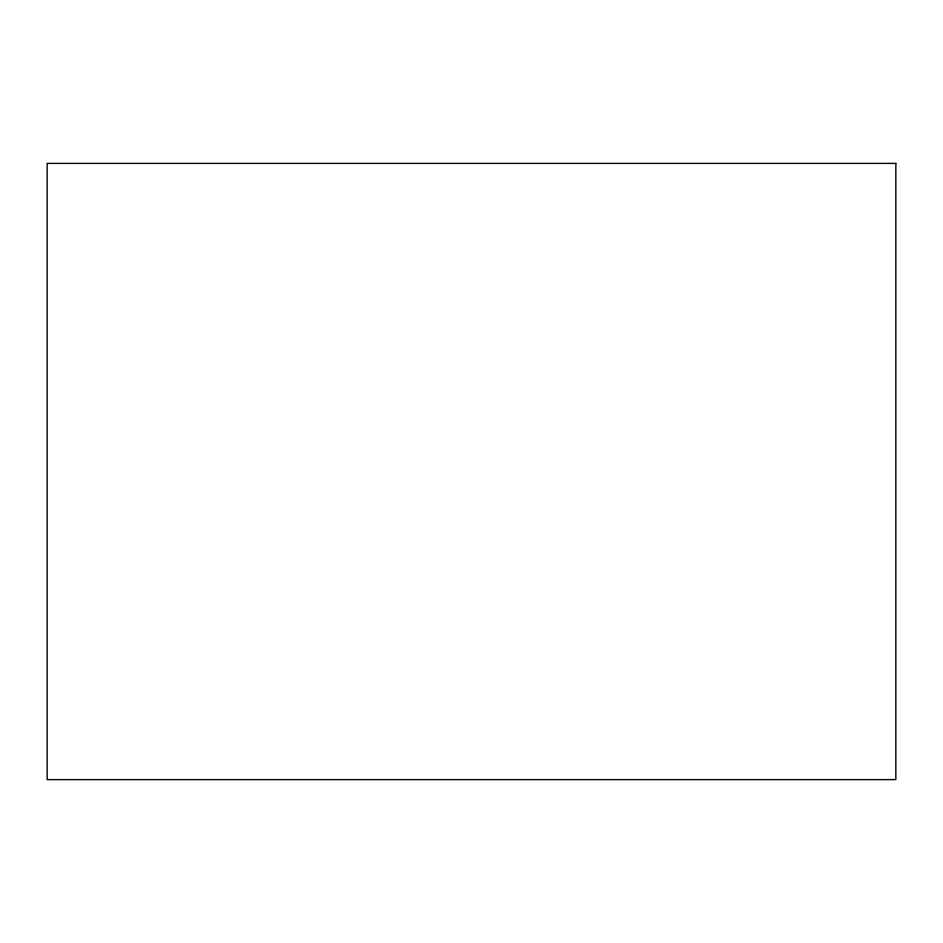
<?xml version="1.0" encoding="UTF-8"?>
<svg xmlns="http://www.w3.org/2000/svg" width="943" height="943" viewBox="0 0 943 943"><rect width="100%" height="100%" fill="white"/><g stroke="black" fill="none" stroke-linecap="round" stroke-linejoin="round"><path stroke-width="1.41" d="M895.85 163.387L47.15 163.387L47.15 779.613L895.85 779.613L895.85 163.387"/></g></svg>
